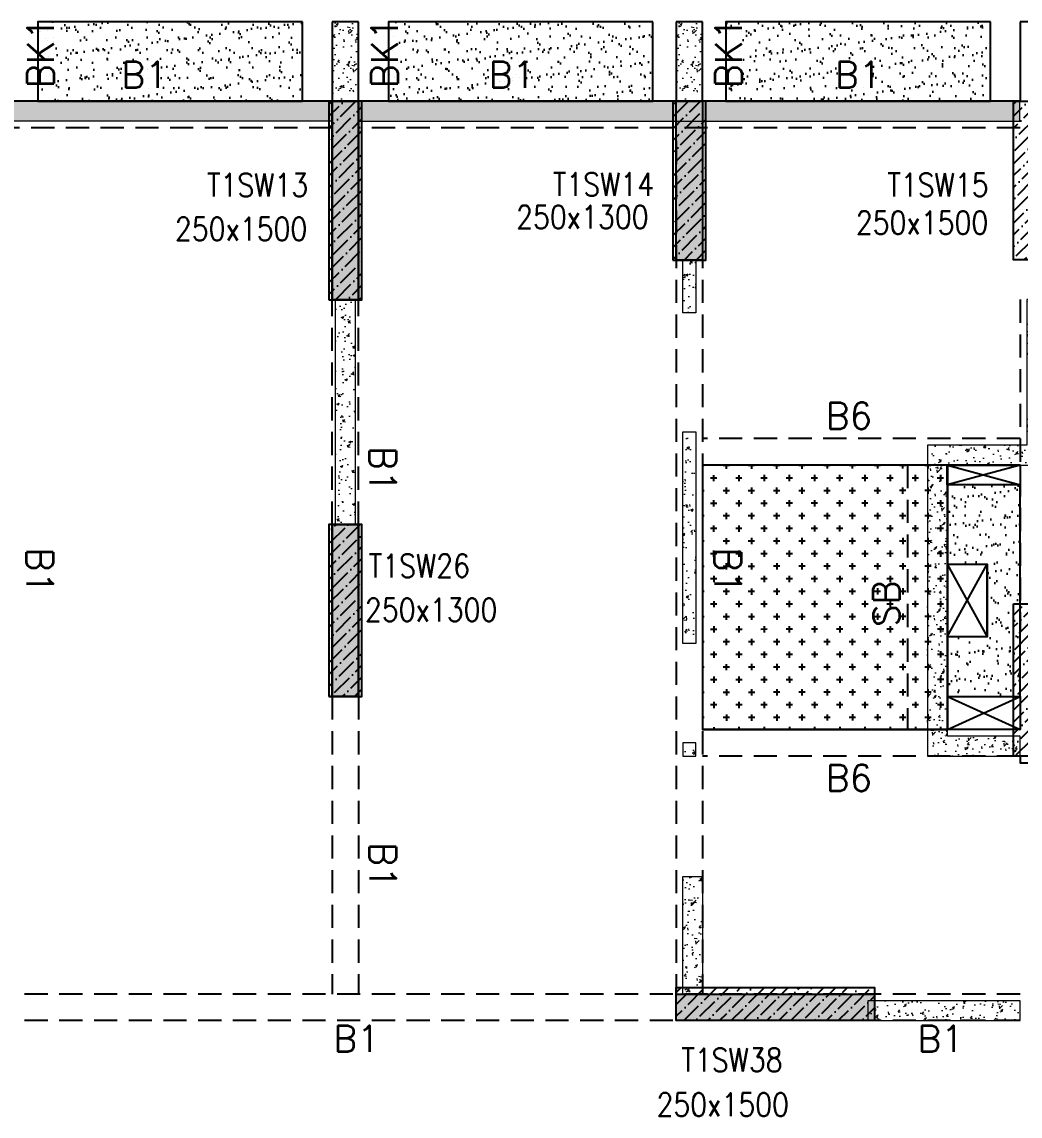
# Model space of a CAD drawing. Header units: millimetres. Extents: x 1078357 to 2594950, y -4969473 to -4636555.
# Drawn here: x 1135533 to 1143078, y -4663663 to -4655391 of the extents above; entities that cross this region are included whole.
import ezdxf

# ---------------------------------------------------------------- set-up
doc = ezdxf.new("R2010")
doc.units = ezdxf.units.MM
for name, pattern in [('CONTINOUS', [0]), ('HIDDEN', [0.375, 0.25, -0.125]), ('New Retail block$0$CONTINOUS', [0])]:
    doc.linetypes.add(name, pattern=pattern)
for name, color, linetype in [('B-200x325', 201, 'HIDDEN'), ('B-200x650', 241, 'HIDDEN'), ('B-300xSLAB THK.', 151, 'Continuous'), ('BK1-200x650', 241, 'HIDDEN'), ('DROP SLAB', 8, 'Continuous'), ('S-COLUMN_SHEAR WALL', 1, 'Continuous'), ('S-PROJECTION', 54, 'New Retail block$0$CONTINOUS'), ('SLAB FOLD', 8, 'Continuous'), ('UP TO GFRS', 1, 'Continuous')]:
    doc.layers.add(name, color=color, linetype=linetype)
for name, color, linetype, lineweight in [('COL. NO.', 30, 'Continuous', 25), ('COL. SIZE', 7, 'Continuous', 25), ('HATCH', 8, 'Continuous', 30), ('S-NON STR RCC WALL', 8, 'Continuous', 0)]:
    doc.layers.add(name, color=color, linetype=linetype, lineweight=lineweight)
doc.styles.add('ROMANS', font='romans.shx', dxfattribs={"width": 0.85})
pattern_1 = [(50, (-6330041.7, 28215677.84), (182.184669, -15.93908554), [19.05, -209.55]), (355, (-6330041.7, 28215677.84), (-35.2434214, 191.0568452), [15.24, -167.6405842]), (100.4514447, (-6330026.52, 28215676.51), (146.9412471, 175.1177519), [16.1900088, -178.0902446]), (46.1842, (-6330041.7, 28215728.64), (271.0790409, -42.042328), [28.575, -314.325]), (96.6355576, (-6330019.1, 28215725.14), (237.404134, 247.4261246), [24.2850231, -267.1356082]), (351.1841512, (-6330041.7, 28215728.64), (237.404134, 247.4261246), [22.859967, -251.459732]), (21, (-6330016.3, 28215715.94), (151.6143913, -102.2651982), [19.05, -209.55]), (326, (-6330016.3, 28215715.94), (61.8020283, 184.1879661), [15.24, -167.64]), (71.451445, (-6330003.67, 28215707.42), (213.4164193, 81.9227689), [16.1900088, -178.0899376]), (37.5, (-6330041.7, 28215677.84), (3.08860325, 84.55503887), [0, -165.608, 0, -170.18, 0, -168.275]), (7.5, (-6330041.7, 28215677.84), (66.8196625, 100.18057482), [0, -97.028, 0, -161.798, 0, -64.135]), (327.5, (-6330098.34, 28215677.84), (135.59059517, -5.72874399), [0, -63.5, 0, -198.12, 0, -262.89]), (317.5, (-6330123.74, 28215677.84), (148.1291814, 25.42649103), [0, -82.55, 0, -131.572, 0, -186.69])]
pattern_2 = [(45, (903512.135, -4613405.35), (33.67596, 123.478522), [158.75, -31.75, 0, -31.75])]
pattern_3 = [(45, (903512.16, -4590022.35), (33.67596, 123.478522), [158.75, -31.75, 0, -31.75])]

msp = doc.modelspace()

# ---------------------------------------------------------------- hatches: boundary and pattern name
at = {"layer": 'DROP SLAB'}
h = msp.add_hatch(dxfattribs=at)
h.set_pattern_fill('CROSS', color=8, scale=15, angle=0.03079)
h.set_pattern_definition([(180.03079016, (-2157838.37, 9381715.23), (-95.1987999, -95.3011726), [47.625, -142.875]), (270.03079016, (-2157862.2, 9381739.03), (95.3011726, -95.1987999), [47.625, -142.875])])
h.paths.add_polyline_path([(1142528.3, -4658741.4), (1140678.3, -4658741.6), (1140678.3, -4660741.4), (1142528.3, -4660741.3)])
at = {"layer": 'HATCH'}
h = msp.add_hatch(dxfattribs=at)
h.set_pattern_fill('AR-SAND', color=8, scale=3, angle=179.97015)
h.set_pattern_definition([(37.4701541, (-1749255.2, 9331579.07), (-4.7236114, 146.8264517), [0, -115.824, 0, -129.54, 0, -123.825]), (7.4701541, (-1749255.2, 9331579.07), (134.9689868, 214.9772528), [0, -62.484, 0, -104.394, 0, -40.005]), (327.4701541, (-1749348.92, 9331579.12), (237.2979035, 0.3075449), [0, -38.1, 0, -137.16, 0, -179.07]), (317.4701541, (-1749348.92, 9331579.12), (229.1017424, 66.759465), [0, -19.05, 0, -89.916, 0, -102.87])])
h.paths.add_polyline_path([(1137653.3, -4655391.2), (1135653.3, -4655391.2), (1135653.3, -4655991.2), (1137653.3, -4655991.2)])
h = msp.add_hatch(dxfattribs=at)
h.set_pattern_fill('AR-SAND', color=8, scale=3, angle=179.97015)
h.set_pattern_definition([(37.4701541, (-1751905.2, 9331579.07), (-4.7236114, 146.8264517), [0, -115.824, 0, -129.54, 0, -123.825]), (7.4701541, (-1751905.2, 9331579.07), (134.9689868, 214.9772528), [0, -62.484, 0, -104.394, 0, -40.005]), (327.4701541, (-1751998.92, 9331579.12), (237.2979035, 0.3075449), [0, -38.1, 0, -137.16, 0, -179.07]), (317.4701541, (-1751998.92, 9331579.12), (229.1017424, 66.759465), [0, -19.05, 0, -89.916, 0, -102.87])])
h.paths.add_polyline_path([(1140303.3, -4655391.2), (1138303.3, -4655391.2), (1138303.3, -4655991.2), (1140303.3, -4655991.2)])
h = msp.add_hatch(dxfattribs=at)
h.set_pattern_fill('AR-SAND', color=8, scale=3, angle=179.97015)
h.set_pattern_definition([(37.4701541, (-1754455.2, 9331579.07), (-4.7236114, 146.8264517), [0, -115.824, 0, -129.54, 0, -123.825]), (7.4701541, (-1754455.2, 9331579.07), (134.9689868, 214.9772528), [0, -62.484, 0, -104.394, 0, -40.005]), (327.4701541, (-1754548.92, 9331579.12), (237.2979035, 0.3075449), [0, -38.1, 0, -137.16, 0, -179.07]), (317.4701541, (-1754548.92, 9331579.12), (229.1017424, 66.759465), [0, -19.05, 0, -89.916, 0, -102.87])])
h.paths.add_polyline_path([(1142853.3, -4655391.2), (1140853.3, -4655391.2), (1140853.3, -4655991.2), (1142853.3, -4655991.2)])
h = msp.add_hatch(dxfattribs=at)
h.set_pattern_fill('AR-SAND', color=8, scale=3, angle=179.97015)
h.set_pattern_definition([(37.47015413, (-4986179.34, 23383636.63), (-4.72361136, 146.8264517), [0, -115.824, 0, -129.54, 0, -123.825]), (7.4701541, (-4986179.34, 23383636.63), (134.9689868, 214.9772528), [0, -62.484, 0, -104.394, 0, -40.005]), (327.47015413, (-4986273.07, 23383636.68), (237.29790347, 0.3075449), [0, -38.1, 0, -137.16, 0, -179.07]), (317.4701541, (-4986273.07, 23383636.68), (229.1017424, 66.759465), [0, -19.05, 0, -89.916, 0, -102.87])])
h.paths.add_polyline_path([(1143077.6, -4658891.1), (1142527.6, -4658891.1), (1142527.6, -4659491.1), (1142827.6, -4659491.1), (1142827.6, -4660041.1), (1142527.6, -4660041), (1142527.6, -4660491.1), (1143077.6, -4660491.1)])
at = {"layer": 'S-COLUMN_SHEAR WALL', "lineweight": 25, "extrusion": (1.00316e-06, 1.91639e-11, 1)}
h = msp.add_hatch(color=1, dxfattribs=at)
h.dxf.hatch_style = 1
h.paths.add_polyline_path([(1138078.5, -4655991.2), (1137878.5, -4655991.2), (1137878.5, -4657491.2), (1138078.5, -4657491.2)])
at = {"layer": 'S-COLUMN_SHEAR WALL', "lineweight": 25, "extrusion": (-1.00316e-06, 2.11765e-11, 1)}
h = msp.add_hatch(color=1, dxfattribs=at)
h.dxf.hatch_style = 1
h.paths.add_polyline_path([(1137878.5, -4655991.2), (1138078.5, -4655991.2), (1138078.5, -4657491.2), (1137878.5, -4657491.2)])
at = {"layer": 'S-COLUMN_SHEAR WALL', "lineweight": 25}
h = msp.add_hatch(color=1, dxfattribs=at)
h.dxf.hatch_style = 1
h.paths.add_polyline_path([(1140478.5, -4657191.3), (1140678.5, -4657191.3), (1140678.5, -4655991.2), (1140478.5, -4655991.2)])
at = {"layer": 'S-COLUMN_SHEAR WALL', "lineweight": 25, "extrusion": (1.00316e-06, 1.91639e-11, 1)}
h = msp.add_hatch(color=1, dxfattribs=at)
h.dxf.hatch_style = 1
h.paths.add_polyline_path([(1138078.5, -4660491.2), (1137878.5, -4660491.2), (1137878.5, -4659191.2), (1138078.5, -4659191.2)])
at = {"layer": 'S-COLUMN_SHEAR WALL', "lineweight": 25, "extrusion": (-1.00316e-06, 2.11765e-11, 1)}
h = msp.add_hatch(color=1, dxfattribs=at)
h.dxf.hatch_style = 1
h.paths.add_polyline_path([(1137878.5, -4660491.2), (1138078.5, -4660491.2), (1138078.5, -4659191.2), (1137878.5, -4659191.2)])
at = {"layer": 'S-COLUMN_SHEAR WALL', "lineweight": 25}
h = msp.add_hatch(color=1, dxfattribs=at)
h.dxf.hatch_style = 1
h.paths.add_polyline_path([(1140478.5, -4662741.2), (1141978.5, -4662741.2), (1141978.5, -4662941.2), (1140478.5, -4662941.2)])
at = {"layer": 'S-NON STR RCC WALL'}
h = msp.add_hatch(dxfattribs=at)
h.set_pattern_fill('AR-CONC', color=256, angle=180)
h.set_pattern_definition([(50, (-7395966.4, 32899697.03), (182.184669, -15.93908554), [19.05, -209.55]), (355, (-7395966.4, 32899697.03), (-35.2434214, 191.0568452), [15.24, -167.6405842]), (100.4514447, (-7395951.21, 32899695.7), (146.9412471, 175.1177519), [16.1900088, -178.0902446]), (46.1842, (-7395966.4, 32899747.83), (271.0790409, -42.0423279), [28.575, -314.325]), (96.6355576, (-7395943.8, 32899744.32), (237.404134, 247.4261246), [24.2850231, -267.1356082]), (351.1841512, (-7395966.4, 32899747.83), (237.404134, 247.4261246), [22.859967, -251.459732]), (21, (-7395941, 32899735.13), (151.61439127, -102.2651982), [19.05, -209.55]), (326, (-7395941, 32899735.13), (61.80202835, 184.1879661), [15.24, -167.64]), (71.451445, (-7395928.36, 32899726.6), (213.4164193, 81.9227689), [16.1900088, -178.0899376]), (37.5, (-7395966.396, 32899697.03), (3.08860325, 84.55503887), [0, -165.608, 0, -170.18, 0, -168.275]), (7.5, (-7395966.4, 32899697.03), (66.8196625, 100.18057482), [0, -97.028, 0, -161.798, 0, -64.135]), (327.5, (-7396023.04, 32899697.03), (135.59059517, -5.72874399), [0, -63.5, 0, -198.12, 0, -262.89]), (317.5, (-7396048.44, 32899697.03), (148.1291814, 25.42649103), [0, -82.55, 0, -131.572, 0, -186.69])])
h.paths.add_polyline_path([(1138078.4, -4655991.2), (1138078.4, -4655391.2), (1137878.4, -4655391.2), (1137878.4, -4655991.2), (1138078.4, -4655991.2)], is_closed=False)
h = msp.add_hatch(dxfattribs=at)
h.set_pattern_fill('AR-CONC', color=256, angle=180)
h.set_pattern_definition([(50, (-7393366.4, 32899697.03), (182.184669, -15.93908554), [19.05, -209.55]), (355, (-7393366.4, 32899697.03), (-35.2434214, 191.0568452), [15.24, -167.6405842]), (100.4514447, (-7393351.21, 32899695.7), (146.9412471, 175.1177519), [16.1900088, -178.0902446]), (46.1842, (-7393366.4, 32899747.83), (271.0790409, -42.0423279), [28.575, -314.325]), (96.6355576, (-7393343.8, 32899744.32), (237.404134, 247.4261246), [24.2850231, -267.1356082]), (351.1841512, (-7393366.4, 32899747.83), (237.404134, 247.4261246), [22.859967, -251.459732]), (21, (-7393341, 32899735.13), (151.61439127, -102.2651982), [19.05, -209.55]), (326, (-7393341, 32899735.13), (61.80202835, 184.1879661), [15.24, -167.64]), (71.451445, (-7393328.36, 32899726.6), (213.4164193, 81.9227689), [16.1900088, -178.0899376]), (37.5, (-7393366.396, 32899697.03), (3.08860325, 84.55503887), [0, -165.608, 0, -170.18, 0, -168.275]), (7.5, (-7393366.4, 32899697.03), (66.8196625, 100.18057482), [0, -97.028, 0, -161.798, 0, -64.135]), (327.5, (-7393423.04, 32899697.03), (135.59059517, -5.72874399), [0, -63.5, 0, -198.12, 0, -262.89]), (317.5, (-7393448.44, 32899697.03), (148.1291814, 25.42649103), [0, -82.55, 0, -131.572, 0, -186.69])])
h.paths.add_polyline_path([(1140678.4, -4655991.2), (1140678.4, -4655391.2), (1140478.4, -4655391.2), (1140478.4, -4655991.2), (1140678.4, -4655991.2)], is_closed=False)
h = msp.add_hatch(dxfattribs=at)
h.set_pattern_fill('AR-CONC', color=256, angle=180)
h.set_pattern_definition(pattern_1)
h.paths.add_polyline_path([(1132881.3, -4655991.2), (1137878.4, -4655991.2), (1137878.4, -4656141.2), (1132881.3, -4656141.2)])
h = msp.add_hatch(dxfattribs=at)
h.set_pattern_fill('AR-CONC', color=256)
h.set_pattern_definition(pattern_1)
h.paths.add_polyline_path([(1143075.4, -4655991.2), (1138078.3, -4655991.2), (1138078.3, -4656141.2), (1143075.4, -4656141.2)])
h = msp.add_hatch(dxfattribs=at)
h.set_pattern_fill('AR-CONC', color=256, angle=180)
h.set_pattern_definition([(50, (1140591.75, -4472621.5), (182.18467, -15.93909), [19.05, -209.55]), (355, (1140591.75, -4472621.5), (-35.24342, 191.05685), [15.24, -167.64058]), (100.45144, (1140606.93, -4472622.83), (146.94125, 175.11775), [16.19, -178.09024]), (46.1842, (1140591.75, -4472570.7), (271.07904, -42.04233), [28.575, -314.325]), (96.63556, (1140614.34, -4472574.2), (237.40413, 247.42612), [24.28502, -267.1356]), (351.18415, (1140591.75, -4472570.7), (237.40413, 247.42612), [22.85997, -251.45973]), (21, (1140617.15, -4472583.4), (151.61439, -102.2652), [19.05, -209.55]), (326, (1140617.15, -4472583.4), (61.80203, 184.18797), [15.24, -167.64]), (71.45144, (1140629.79, -4472591.93), (213.41642, 81.92277), [16.19, -178.08994]), (37.5, (1140591.75, -4472621.507), (3.088603, 84.55504), [0, -165.608, 0, -170.18, 0, -168.275]), (7.5, (1140591.75, -4472621.51), (66.819663, 100.180575), [0, -97.028, 0, -161.798, 0, -64.135]), (327.5, (1140535.11, -4472621.507), (135.590595, -5.728744), [0, -63.5, 0, -198.12, 0, -262.89]), (317.5, (1140509.71, -4472621.51), (148.12918, 25.42649), [0, -82.55, 0, -131.572, 0, -186.69])])
h.paths.add_polyline_path([(1140528.4, -4657191.2), (1140628.4, -4657191.2), (1140628.3, -4657591.2), (1140528.3, -4657591.2)])
at = {"layer": 'S-NON STR RCC WALL', "ltscale": 700}
h = msp.add_hatch(dxfattribs=at)
h.set_pattern_fill('AR-CONC', color=256)
h.set_pattern_definition([(50, (4787.4, 211681.25), (182.184669, -15.9390855), [19.05, -209.55]), (355, (4787.4, 211681.25), (-35.2434214, 191.056845), [15.24, -167.640584]), (100.4514447, (4802.58, 211679.93), (146.941247, 175.117752), [16.190009, -178.0902446]), (46.1842, (4787.4, 211732.05), (271.079041, -42.042328), [28.575, -314.325]), (96.6355576, (4810, 211728.55), (237.404134, 247.426125), [24.285023, -267.135608]), (351.184151, (4787.4, 211732.05), (237.404134, 247.426125), [22.859967, -251.459732]), (21, (4812.8, 211719.35), (151.6143913, -102.265198), [19.05, -209.55]), (326, (4812.8, 211719.35), (61.802028, 184.187966), [15.24, -167.64]), (71.451445, (4825.43, 211710.83), (213.416419, 81.922769), [16.190009, -178.0899376]), (37.5, (4787.4, 211681.254), (3.08860325, 84.5550389), [0, -165.608, 0, -170.18, 0, -168.275]), (7.5, (4787.4, 211681.25), (66.8196625, 100.1805748), [0, -97.028, 0, -161.798, 0, -64.135]), (327.5, (4730.756, 211681.254), (135.5905952, -5.728744), [0, -63.5, 0, -198.12, 0, -262.89]), (317.5, (4705.36, 211681.25), (148.1291814, 25.426491), [0, -82.55, 0, -131.572, 0, -186.69])])
h.paths.add_polyline_path([(1137903.3, -4657491.1), (1138053.3, -4657491.1), (1138053.3, -4659191.1), (1137903.3, -4659191.1)])
at = {"layer": 'S-NON STR RCC WALL'}
h = msp.add_hatch(dxfattribs=at)
h.set_pattern_fill('AR-CONC', color=256)
h.set_pattern_definition([(50, (-5232816.98, 23531658.65), (182.184669, -15.93908554), [19.05, -209.55]), (355, (-5232816.98, 23531658.65), (-35.2434214, 191.0568452), [15.24, -167.6405842]), (100.4514447, (-5232801.8, 23531657.33), (146.9412471, 175.1177519), [16.1900088, -178.0902446]), (46.1842, (-5232816.98, 23531709.45), (271.0790409, -42.042328), [28.575, -314.325]), (96.6355576, (-5232794.4, 23531705.95), (237.404134, 247.4261246), [24.2850231, -267.1356082]), (351.1841512, (-5232816.98, 23531709.45), (237.404134, 247.4261246), [22.859967, -251.459732]), (21, (-5232791.58, 23531696.75), (151.6143913, -102.2651982), [19.05, -209.55]), (326, (-5232791.58, 23531696.75), (61.8020283, 184.1879661), [15.24, -167.64]), (71.451445, (-5232778.95, 23531688.23), (213.4164193, 81.9227689), [16.1900088, -178.0899376]), (37.5, (-5232816.985, 23531658.653), (3.08860325, 84.55503887), [0, -165.608, 0, -170.18, 0, -168.275]), (7.5, (-5232816.985, 23531658.65), (66.8196625, 100.18057482), [0, -97.028, 0, -161.798, 0, -64.135]), (327.5, (-5232873.63, 23531658.65), (135.59059517, -5.728744), [0, -63.5, 0, -198.12, 0, -262.89]), (317.5, (-5232899.03, 23531658.65), (148.1291814, 25.42649103), [0, -82.55, 0, -131.572, 0, -186.69])])
h.paths.add_polyline_path([(1142378.3, -4658591.2), (1142378.3, -4660941.2), (1143078.3, -4660941.2), (1143078.3, -4660791.2), (1142528.3, -4660791.2), (1142528.3, -4658741.2), (1143278.3, -4658741.2), (1143278.3, -4657491.1), (1143128.3, -4657491.1), (1143128.3, -4658591.2)])
h = msp.add_hatch(dxfattribs=at)
h.set_pattern_fill('AR-CONC', color=256, angle=180)
h.set_pattern_definition([(50, (2237816.47, -9156640.7), (182.184669, -15.9390855), [19.05, -209.55]), (355, (2237816.47, -9156640.7), (-35.2434214, 191.056845), [15.24, -167.640584]), (100.4514447, (2237831.65, -9156642.02), (146.941247, 175.117752), [16.190009, -178.0902446]), (46.1842, (2237816.47, -9156589.9), (271.079041, -42.042328), [28.575, -314.325]), (96.6355576, (2237839.06, -9156593.4), (237.404134, 247.426125), [24.285023, -267.135608]), (351.184151, (2237816.47, -9156589.9), (237.404134, 247.426125), [22.859967, -251.459732]), (21, (2237841.87, -9156602.6), (151.6143913, -102.265198), [19.05, -209.55]), (326, (2237841.87, -9156602.6), (61.802028, 184.187966), [15.24, -167.64]), (71.451445, (2237854.5, -9156611.12), (213.416419, 81.922769), [16.190009, -178.0899376]), (37.5, (2237816.47, -9156640.694), (3.08860325, 84.5550389), [0, -165.608, 0, -170.18, 0, -168.275]), (7.5, (2237816.47, -9156640.69), (66.8196625, 100.1805748), [0, -97.028, 0, -161.798, 0, -64.135]), (327.5, (2237759.825, -9156640.694), (135.5905952, -5.728744), [0, -63.5, 0, -198.12, 0, -262.89]), (317.5, (2237734.43, -9156640.69), (148.1291814, 25.426491), [0, -82.55, 0, -131.572, 0, -186.69])])
h.paths.add_polyline_path([(1140528.3, -4658491.2), (1140628.3, -4658491.2), (1140628.3, -4660091.2), (1140528.3, -4660091.2)])
h = msp.add_hatch(dxfattribs=at)
h.set_pattern_fill('AR-CONC', color=256, angle=180)
h.set_pattern_definition([(50, (2237803.25, -9158005.36), (182.184669, -15.9390855), [19.05, -209.55]), (355, (2237803.25, -9158005.36), (-35.2434214, 191.056845), [15.24, -167.640584]), (100.4514447, (2237818.44, -9158006.69), (146.941247, 175.117752), [16.190009, -178.0902446]), (46.1842, (2237803.25, -9157954.56), (271.079041, -42.042328), [28.575, -314.325]), (96.6355576, (2237825.84, -9157958.06), (237.404134, 247.426125), [24.285023, -267.135608]), (351.184151, (2237803.25, -9157954.56), (237.404134, 247.426125), [22.859967, -251.459732]), (21, (2237828.65, -9157967.26), (151.6143913, -102.265198), [19.05, -209.55]), (326, (2237828.65, -9157967.26), (61.802028, 184.187966), [15.24, -167.64]), (71.451445, (2237841.29, -9157975.78), (213.416419, 81.922769), [16.190009, -178.0899376]), (37.5, (2237803.25, -9158005.36), (3.08860325, 84.5550389), [0, -165.608, 0, -170.18, 0, -168.275]), (7.5, (2237803.25, -9158005.36), (66.8196625, 100.1805748), [0, -97.028, 0, -161.798, 0, -64.135]), (327.5, (2237746.61, -9158005.36), (135.5905952, -5.728744), [0, -63.5, 0, -198.12, 0, -262.89]), (317.5, (2237721.21, -9158005.36), (148.1291814, 25.426491), [0, -82.55, 0, -131.572, 0, -186.69])])
h.paths.add_polyline_path([(1140528.3, -4660941.2), (1140628.3, -4660941.2), (1140628.3, -4660841.2), (1140528.3, -4660841.2)])
h = msp.add_hatch(dxfattribs=at)
h.set_pattern_fill('AR-CONC', color=256, angle=180)
h.set_pattern_definition([(50, (-6311006.45, 28215677.83), (182.184669, -15.93908554), [19.05, -209.55]), (355, (-6311006.45, 28215677.83), (-35.2434214, 191.0568452), [15.24, -167.6405842]), (100.4514447, (-6310991.26, 28215676.5), (146.9412471, 175.1177519), [16.1900088, -178.0902446]), (46.1842, (-6311006.45, 28215728.63), (271.0790409, -42.042328), [28.575, -314.325]), (96.6355576, (-6310983.86, 28215725.13), (237.404134, 247.4261246), [24.2850231, -267.1356082]), (351.1841512, (-6311006.45, 28215728.63), (237.404134, 247.4261246), [22.859967, -251.459732]), (21, (-6310981.05, 28215715.93), (151.6143913, -102.2651982), [19.05, -209.55]), (326, (-6310981.05, 28215715.93), (61.8020283, 184.1879661), [15.24, -167.64]), (71.451445, (-6310968.41, 28215707.41), (213.4164193, 81.9227689), [16.1900088, -178.0899376]), (37.5, (-6311006.446, 28215677.833), (3.08860325, 84.55503887), [0, -165.608, 0, -170.18, 0, -168.275]), (7.5, (-6311006.45, 28215677.83), (66.8196625, 100.18057482), [0, -97.028, 0, -161.798, 0, -64.135]), (327.5, (-6311063.09, 28215677.83), (135.59059517, -5.72874399), [0, -63.5, 0, -198.12, 0, -262.89]), (317.5, (-6311088.49, 28215677.83), (148.1291814, 25.42649103), [0, -82.55, 0, -131.572, 0, -186.69])])
h.paths.add_polyline_path([(1140528.3, -4661851.2), (1140678.3, -4661851.2), (1140678.3, -4662741.1), (1140528.3, -4662741.1)])
h = msp.add_hatch(dxfattribs=at)
h.set_pattern_fill('AR-CONC', color=256)
h.set_pattern_definition([(50, (-5232816.98, 23531658.65), (182.184669, -15.93908554), [19.05, -209.55]), (355, (-5232816.98, 23531658.65), (-35.2434214, 191.0568452), [15.24, -167.6405842]), (100.4514447, (-5232801.8, 23531657.33), (146.9412471, 175.1177519), [16.1900088, -178.0902446]), (46.1842, (-5232816.98, 23531709.45), (271.0790409, -42.042328), [28.575, -314.325]), (96.6355576, (-5232794.4, 23531705.95), (237.404134, 247.4261246), [24.2850231, -267.1356082]), (351.1841512, (-5232816.98, 23531709.45), (237.404134, 247.4261246), [22.859967, -251.459732]), (21, (-5232791.58, 23531696.75), (151.6143913, -102.2651982), [19.05, -209.55]), (326, (-5232791.58, 23531696.75), (61.8020283, 184.1879661), [15.24, -167.64]), (71.451445, (-5232778.95, 23531688.23), (213.4164193, 81.9227689), [16.1900088, -178.0899376]), (37.5, (-5232816.985, 23531658.653), (3.08860325, 84.55503887), [0, -165.608, 0, -170.18, 0, -168.275]), (7.5, (-5232816.985, 23531658.65), (66.8196625, 100.18057482), [0, -97.028, 0, -161.798, 0, -64.135]), (327.5, (-5232873.63, 23531658.65), (135.59059517, -5.728744), [0, -63.5, 0, -198.12, 0, -262.89]), (317.5, (-5232899.03, 23531658.65), (148.1291814, 25.42649103), [0, -82.55, 0, -131.572, 0, -186.69])])
h.paths.add_polyline_path([(1143078.3, -4662791.2), (1141928.3, -4662791.2), (1141928.3, -4662941.2), (1143078.3, -4662941.2)])
at = {"layer": 'UP TO GFRS', "lineweight": 25}
h = msp.add_hatch(dxfattribs=at)
h.set_pattern_fill('ANSI36', color=8, scale=20)
h.set_pattern_definition(pattern_2)
h.paths.add_polyline_path([(1137853.5, -4657491.3), (1138103.5, -4657491.3), (1138103.5, -4655991.2), (1137853.5, -4655991.2)])
h = msp.add_hatch(dxfattribs=at)
h.set_pattern_fill('ANSI36', color=8, scale=20)
h.set_pattern_definition(pattern_2)
h.paths.add_polyline_path([(1140453.6, -4657191.3), (1140703.6, -4657191.3), (1140703.6, -4655991.2), (1140453.6, -4655991.2)])
h = msp.add_hatch(dxfattribs=at)
h.set_pattern_fill('ANSI36', color=8, scale=20)
h.set_pattern_definition(pattern_3)
h.paths.add_polyline_path([(1143028.6, -4657191.2), (1143278.6, -4657191.2), (1143278.6, -4655991.2), (1143028.6, -4655991.2)])
h = msp.add_hatch(dxfattribs=at)
h.set_pattern_fill('ANSI36', color=8, scale=20)
h.set_pattern_definition(pattern_2)
h.paths.add_polyline_path([(1137853.6, -4660491.2), (1138103.6, -4660491.2), (1138103.6, -4659191.2), (1137853.6, -4659191.2)])
h = msp.add_hatch(dxfattribs=at)
h.set_pattern_fill('ANSI36', color=8, scale=20)
h.set_pattern_definition(pattern_3)
h.paths.add_polyline_path([(1143028.5, -4659791.3), (1143278.5, -4659791.3), (1143278.5, -4660941.3), (1143028.5, -4660941.3)])
h = msp.add_hatch(dxfattribs=at)
h.set_pattern_fill('ANSI36', color=8, scale=20)
h.set_pattern_definition(pattern_2)
h.paths.add_polyline_path([(1140478.6, -4662691.2), (1141978.6, -4662691.2), (1141978.6, -4662941.2), (1140478.6, -4662941.2)])

# ---------------------------------------------------------------- linework, layer by layer
at = {"layer": 'B-200x325', "ltscale": 700}
for p, q in [((1143078.4, -4658541.6, 0), (1140678.4, -4658541.5, 0)), ((1143078.2, -4660941.4, 0), (1140678.3, -4660941.3, 0))]:
    msp.add_line(p, q, dxfattribs=at)
at = {"layer": 'B-200x325', "linetype": 'Continuous', "ltscale": 700}
for p, q in [((1143078.4, -4658741.6, 0), (1140678.4, -4658741.5, 0)), ((1143078.2, -4660741.4, 0), (1140678.3, -4660741.3, 0))]:
    msp.add_line(p, q, dxfattribs=at)
at = {"layer": 'B-200x650', "linetype": 'CONTINOUS', "ltscale": 700}
for p, q in [((1138078.3, -4655391.2, 0), (1137878.3, -4655391.2, 0)), ((1137878.3, -4655391.2, 0), (1137878.4, -4655991.2, 0)), ((1138078.3, -4655991.2, 0), (1138078.3, -4655391.2, 0)), ((1140678.3, -4655391.2, 0), (1140478.3, -4655391.2, 0)), ((1140478.3, -4655391.2, 0), (1140478.4, -4655991.2, 0)), ((1140678.3, -4655991.2, 0), (1140678.3, -4655391.2, 0)), ((1143278.3, -4655391.1, 0), (1143078.3, -4655391.1, 0)), ((1143078.3, -4655391.1, 0), (1143078.4, -4655991.1, 0)), ((1137878.3, -4655991.2, 0), (1132878.3, -4655991.2, 0)), ((1143078.3, -4655991.2, 0), (1138078.3, -4655991.2, 0))]:
    msp.add_line(p, q, dxfattribs=at)
at = {"layer": 'B-200x650', "linetype": 'HIDDEN', "ltscale": 700}
for p, q in [((1137878.3, -4656191.2, 0), (1132878.3, -4656191.2, 0)), ((1143078.3, -4656191.2, 0), (1138078.3, -4656191.2, 0)), ((1140478.3, -4656291.2, 0), (1140478.3, -4662741.1, 0)), ((1140678.3, -4656291.2, 0), (1140678.3, -4662741.1, 0)), ((1137878.3, -4659191.1, 0), (1137878.3, -4657491.1, 0)), ((1138078.3, -4659191.1, 0), (1138078.3, -4657491.1, 0)), ((1143078.3, -4657491.1, 0), (1143078.3, -4659991.2, 0)), ((1137878.3, -4660491.2, 0), (1137878.3, -4662741.1, 0)), ((1138078.3, -4660491.2, 0), (1138078.3, -4662741.1, 0)), ((1143078.3, -4662741.1, 0), (1132222.1, -4662741.1, 0)), ((1143078.3, -4662941.1, 0), (1132222.1, -4662941.1, 0))]:
    msp.add_line(p, q, dxfattribs=at)
at = {"layer": 'B-300xSLAB THK.', "linetype": 'HIDDEN', "ltscale": 700}
msp.add_line((1142228.4, -4658741.2, 0), (1142228.4, -4660741, 0), dxfattribs=at)
at = {"layer": 'B-300xSLAB THK.', "linetype": 'ByBlock', "ltscale": 700}
msp.add_line((1142528.4, -4658741.2, 0), (1142528.4, -4660741, 0), dxfattribs=at)
at = {"layer": 'BK1-200x650', "linetype": 'Continuous', "ltscale": 700, "elevation": 0}
msp.add_lwpolyline([(1143278.4, -4660941.2), (1143078.3, -4660941.2), (1143078.3, -4660991.4), (1143278.4, -4660991.4)], close=True, dxfattribs=at)
at = {"layer": 'DROP SLAB', "color": 3, "linetype": 'CONTINOUS', "ltscale": 500}
for p, q in [((1143077.9, -4658741.2, 0), (1142527.9, -4658891.2, 0)), ((1142528.7, -4658741.4, 0), (1143077.9, -4658891.2, 0)), ((1142528.2, -4659491.1, 0), (1142828.3, -4660041.1, 0)), ((1142528.2, -4660041.1, 0), (1142828.3, -4659491.1, 0)), ((1142528.4, -4660491.2, 0), (1143078.2, -4660741.2, 0)), ((1142528.4, -4660741.2, 0), (1143078.4, -4660491.2, 0))]:
    msp.add_line(p, q, dxfattribs=at)
at = {"layer": 'DROP SLAB', "color": 3, "linetype": 'CONTINOUS', "ltscale": 500, "elevation": 0}
for points in [[(1142528.3, -4658741.4), (1140678.3, -4658741.6), (1140678.3, -4660741.4), (1142528.3, -4660741.3)], [(1142527.9, -4658741.4), (1143077.9, -4658741.4), (1143077.9, -4658891.2), (1142527.9, -4658891.2)], [(1142528.3, -4659491.1), (1142828.3, -4659491.1), (1142828.3, -4660041.1), (1142528.3, -4660041.1)], [(1142528.4, -4660491.2), (1143078.2, -4660491.2), (1143078.2, -4660741.2), (1142528.4, -4660741.2)]]:
    msp.add_lwpolyline(points, close=True, dxfattribs=at)
at = {"layer": 'S-COLUMN_SHEAR WALL', "color": 1, "lineweight": 25, "extrusion": (1.00316e-06, 1.91639e-11, 1), "elevation": 1.1}
for points in [[(1138078.5, -4655991.2), (1137878.5, -4655991.2), (1137878.5, -4657491.2), (1138078.5, -4657491.2)], [(1138078.5, -4660491.2), (1137878.5, -4660491.2), (1137878.5, -4659191.2), (1138078.5, -4659191.2)]]:
    msp.add_lwpolyline(points, close=True, dxfattribs=at)
at = {"layer": 'S-COLUMN_SHEAR WALL', "color": 1, "lineweight": 25, "extrusion": (-1.00316e-06, 2.11765e-11, 1), "elevation": -1.1}
for points in [[(1137878.5, -4655991.2), (1138078.5, -4655991.2), (1138078.5, -4657491.2), (1137878.5, -4657491.2)], [(1137878.5, -4660491.2), (1138078.5, -4660491.2), (1138078.5, -4659191.2), (1137878.5, -4659191.2)]]:
    msp.add_lwpolyline(points, close=True, dxfattribs=at)
at = {"layer": 'S-COLUMN_SHEAR WALL', "color": 1, "lineweight": 25, "elevation": 0}
for points in [[(1140478.5, -4655991.2), (1140678.5, -4655991.2), (1140678.5, -4657191.3), (1140478.5, -4657191.3)], [(1140478.5, -4662741.2), (1141978.5, -4662741.2), (1141978.5, -4662941.2), (1140478.5, -4662941.2)]]:
    msp.add_lwpolyline(points, close=True, dxfattribs=at)
at = {"layer": 'S-NON STR RCC WALL', "elevation": 0}
for points in [[(1132881.3, -4655991.2), (1137878.4, -4655991.2), (1137878.4, -4656141.2), (1132881.3, -4656141.2)], [(1143075.4, -4655991.2), (1138078.3, -4655991.2), (1138078.3, -4656141.2), (1143075.4, -4656141.2)], [(1140528.3, -4657191.2), (1140628.3, -4657191.2), (1140628.3, -4657591.2), (1140528.3, -4657591.2)], [(1142378.3, -4658591.2), (1142378.3, -4660941.2), (1143078.3, -4660941.2), (1143078.3, -4660791.2), (1142528.3, -4660791.2), (1142528.3, -4658741.2), (1143278.3, -4658741.2), (1143278.3, -4657491.1), (1143128.3, -4657491.1), (1143128.3, -4658591.2)]]:
    msp.add_lwpolyline(points, close=True, dxfattribs=at)
at = {"layer": 'S-NON STR RCC WALL', "ltscale": 700, "elevation": 0}
for points in [[(1137903.3, -4657491.1), (1138053.3, -4657491.1), (1138053.3, -4659191.1), (1137903.3, -4659191.1)], [(1140528.3, -4658491.2), (1140628.3, -4658491.2), (1140628.3, -4660091.2), (1140528.3, -4660091.2)], [(1140528.3, -4660941.2), (1140628.3, -4660941.2), (1140628.3, -4660841.2), (1140528.3, -4660841.2)], [(1140528.3, -4661851.2), (1140678.3, -4661851.2), (1140678.3, -4662741.1), (1140528.3, -4662741.1)], [(1143078.3, -4662791.2), (1141928.3, -4662791.2), (1141928.3, -4662941.2), (1143078.3, -4662941.2)]]:
    msp.add_lwpolyline(points, close=True, dxfattribs=at)
at = {"layer": 'S-PROJECTION', "elevation": 0}
for points in [[(1137653.3, -4655391.2), (1135653.3, -4655391.2), (1135653.3, -4655991.2), (1137653.3, -4655991.2)], [(1140303.3, -4655391.2), (1138303.3, -4655391.2), (1138303.3, -4655991.2), (1140303.3, -4655991.2)], [(1142853.3, -4655391.2), (1140853.3, -4655391.2), (1140853.3, -4655991.2), (1142853.3, -4655991.2)]]:
    msp.add_lwpolyline(points, close=True, dxfattribs=at)
at = {"layer": 'SLAB FOLD', "color": 8, "ltscale": 1000, "elevation": 0}
msp.add_lwpolyline([(1143077.6, -4658891.1), (1142527.6, -4658891.1), (1142527.6, -4659491.1), (1142827.6, -4659491.1), (1142827.6, -4660041.1), (1142527.6, -4660041), (1142527.6, -4660491.1), (1143077.6, -4660491.1), (1143077.6, -4658891.1)], dxfattribs=at)
at = {"layer": 'UP TO GFRS', "color": 3, "lineweight": 25, "elevation": 0}
for points in [[(1137853.5, -4657491.3), (1138103.5, -4657491.3), (1138103.5, -4655991.2), (1137853.5, -4655991.2)], [(1140453.5, -4657191.3), (1140703.5, -4657191.3), (1140703.5, -4655991.2), (1140453.5, -4655991.2)], [(1143028.5, -4655991.2), (1143278.5, -4655991.2), (1143278.5, -4657191.2), (1143028.5, -4657191.2)], [(1137853.5, -4660491.2), (1138103.5, -4660491.2), (1138103.5, -4659191.2), (1137853.5, -4659191.2)], [(1143028.5, -4659791.3), (1143278.5, -4659791.3), (1143278.5, -4660941.3), (1143028.5, -4660941.3)], [(1140478.5, -4662691.2), (1141978.5, -4662691.2), (1141978.5, -4662941.2), (1140478.5, -4662941.2)]]:
    msp.add_lwpolyline(points, close=True, dxfattribs=at)

# ---------------------------------------------------------------- texts
at = {"layer": 'B-200x325', "linetype": 'Continuous', "ltscale": 700, "style": 'ROMANS'}
for p in [(1141608.8, -4658469.4, -2.7), (1141608.8, -4661206.6, -2.7)]:
    msp.add_text('B6', height=200, rotation=0.00055, dxfattribs=at).set_placement(p)
at = {"layer": 'B-200x650', "linetype": 'CONTINOUS', "ltscale": 700, "style": 'ROMANS'}
for p in [(1135774, -4655890.8, 50), (1138374, -4655890.8, 50), (1140974, -4655890.8, 50)]:
    msp.add_text('BK1', height=200, rotation=90, dxfattribs=at).set_placement(p)
at = {"layer": 'B-200x650', "linetype": 'HIDDEN', "ltscale": 500, "style": 'ROMANS'}
for rotation, p in [(359.99906, (1136284.5, -4655890.8, -2.7)), (359.99906, (1139060.4, -4655890.8, -2.7)), (359.99906, (1141677.7, -4655890.8, -2.7)), (269.99906, (1138161.5, -4658598.8, -2.7)), (269.99906, (1135568.8, -4659366.1, -2.7)), (269.99906, (1140768.8, -4659366.1, -2.7)), (269.99906, (1138161.5, -4661593.1, -2.7)), (359.99906, (1137885.9, -4663178.2, -2.7)), (359.99906, (1142301.2, -4663178.3, -2.7))]:
    msp.add_text('B1', height=200, rotation=rotation, dxfattribs=at).set_placement(p)
at = {"layer": 'B-300xSLAB THK.', "linetype": 'Continuous', "ltscale": 700, "style": 'ROMANS'}
msp.add_text('SB', height=200, rotation=90.00094, dxfattribs=at).set_placement((1142167, -4659965.8, -2.7))
at = {"layer": 'COL. NO.', "linetype": 'Continuous', "style": 'ROMANS', "width": 0.85}
for s, p in [('T1SW13', (1136932.4, -4656711.8, -320.4)), ('T1SW14', (1139546.7, -4656706.9, -270.4)), ('T1SW15', (1142075.3, -4656710.6, -320.4)), ('T1SW26', (1138155.1, -4659590.5, -320.4)), ('T1SW38', (1140517.9, -4663325.8, -320.4))]:
    msp.add_text(s, height=175, dxfattribs=at).set_placement(p)
at = {"layer": 'COL. SIZE', "linetype": 'Continuous', "style": 'ROMANS', "width": 0.85}
for s, p in [('250x1300', (1139269.1, -4656954.2, -320.4)), ('250x1500', (1136689.7, -4657043.5, -320.4)), ('250x1500', (1141836.9, -4656996.6, -320.4)), ('250x1300', (1138126.1, -4659923.6, -320.4)), ('250x1500', (1140330.3, -4663663.4, -320.4))]:
    msp.add_text(s, height=175, dxfattribs=at).set_placement(p)

doc.saveas('drawing.dxf')
